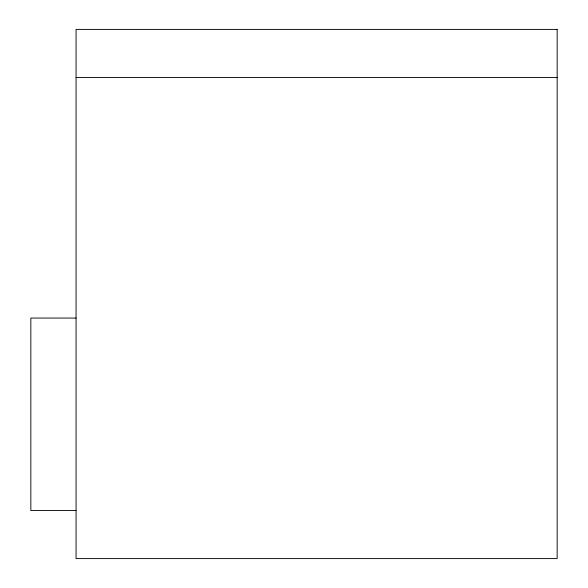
<?xml version="1.0" encoding="UTF-8"?>
<svg xmlns="http://www.w3.org/2000/svg" width="588" height="588" viewBox="0 0 588 588"><rect width="100%" height="100%" fill="white"/><g stroke="black" fill="none" stroke-linecap="round" stroke-linejoin="round"><path stroke-width="0.88" d="M76.065 77.506L557.159 77.506M76.065 318.057L30.841 318.057L30.841 510.494L76.065 510.494M557.159 29.4L76.065 29.4L76.065 558.6L557.159 558.6L557.159 29.4"/></g></svg>
